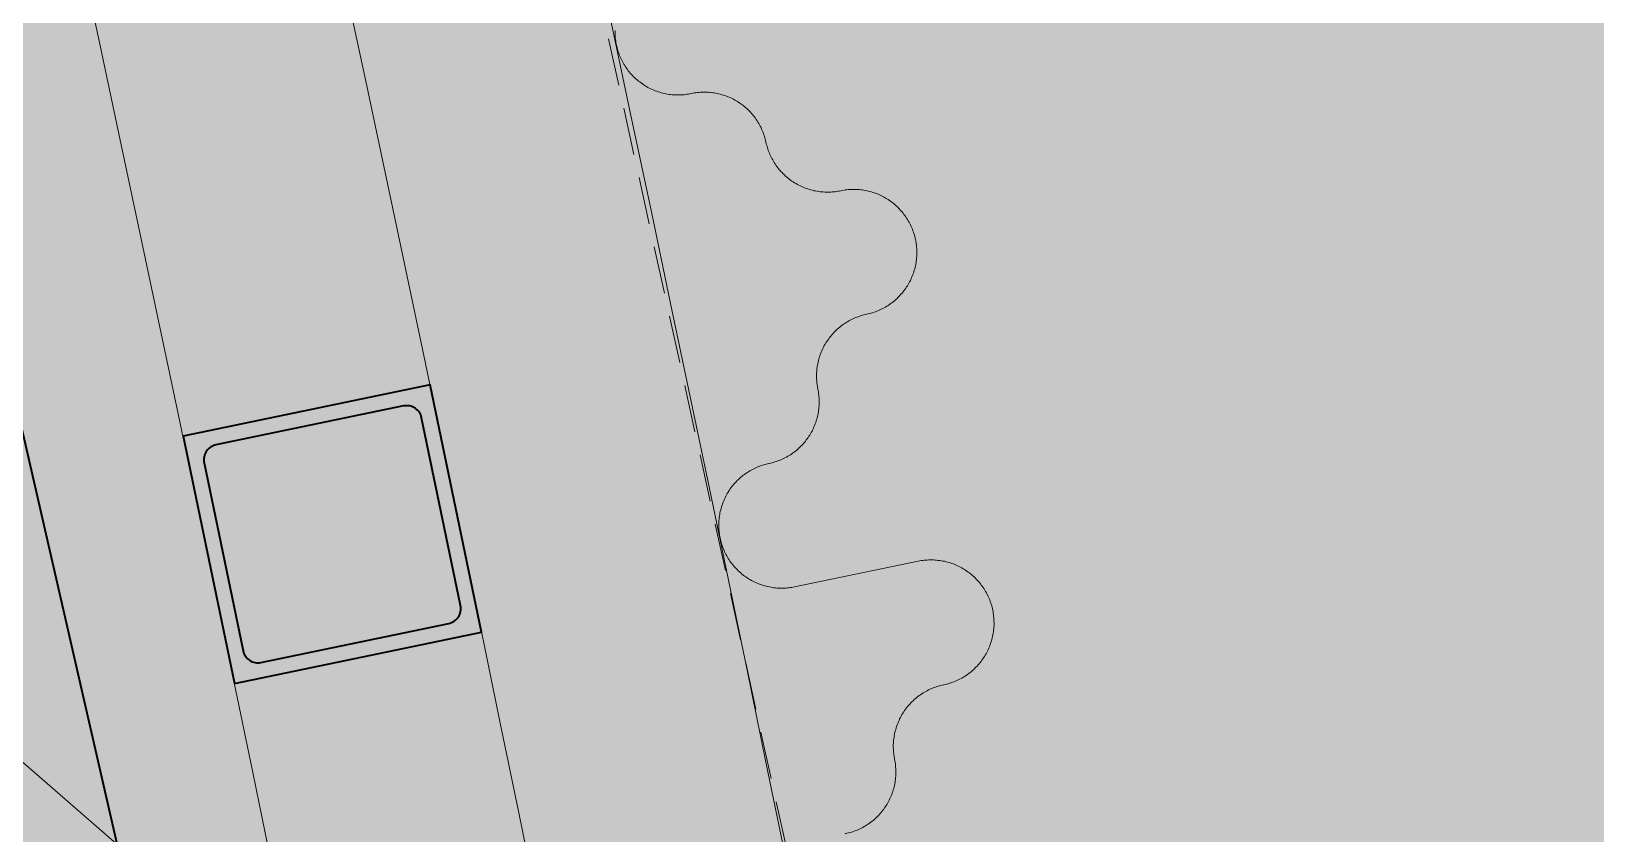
# Model space of a CAD drawing. Header units: millimetres. Extents: x 833941507 to 1669051331, y 817666127 to 1636299673.
# Drawn here: x 834548549.7 to 834548859.6, y 817987069.6 to 817987228.5 of the extents above; entities that cross this region are included whole.
import ezdxf

# ---------------------------------------------------------------- set-up
doc = ezdxf.new("R2010")
doc.units = ezdxf.units.MM
doc.header["$LTSCALE"] = 3
doc.linetypes.add('B0703', pattern=[4.6875, 3.125, -1.5625])
for name, color, linetype, lineweight in [('Hatch (LTC&CB)', 252, 'Continuous', 35), ('UAJ-22INWA', 6, 'Continuous', 35), ('UAJ-22INWA-a', 1, 'Continuous', 13), ('UAJ-22INWA-h', 251, 'Continuous', 9), ('UAJ-23FLOR-h', 251, 'Continuous', 9), ('UAJ-25CEIL-z', 8, 'B0703', 9), ('UAJ-42INFI', 1, 'Continuous', 18), ('UAJ-42INFI-h', 251, 'Continuous', 9)]:
    doc.layers.add(name, color=color, linetype=linetype, lineweight=lineweight)
doc.layers.add('UAJ-00XREF', color=7, linetype='Continuous')

# ---------------------------------------------------------------- blocks, each defined once
blk = doc.blocks.new('GBP-LTC-LB01')
at = {"layer": 'UAJ-23FLOR-h'}
h = blk.add_hatch(dxfattribs=at)
h.set_pattern_fill('EARTH,_O', color=256, scale=180, angle=45)
h.set_pattern_definition([(48.9989, (834576001.8, 818046085.3), (-112.727, 1612.5107), [1143, -1143]), (48.9989, (834575678.3, 818046366.6), (-112.727, 1612.5107), [1143, -1143]), (48.9989, (834575354.8, 818046647.8), (-112.727, 1612.5107), [1143, -1143]), (138.9989, (834575340.7, 818046849.3), (-1612.5107, -112.727), [1143, -1143]), (138.9989, (834575621.9, 818047172.8), (-1612.5107, -112.727), [1143, -1143]), (138.9989, (834575903.1, 818047496.3), (-1612.5107, -112.727), [1143, -1143])])
h.paths.add_polyline_path([(834572173.05, 818200349.17), (834310583.74, 818182062.08), (834331502.24, 817882831.69), (834364939.69, 817885169.23), (834473095.7, 818011283.6), (834480533.7, 818020120.4), (834485095.05, 818025709.55), (834491375.7, 818033619), (834497063.4, 818041013), (834493145.8, 818043678.7), (834512788.5, 818074029.25), (834518712.45, 818083675.25), (834526231.3, 818096325.1), (834534646.05, 818111073.05), (834545956, 818131981.3), (834557204.6, 818154198.8), (834564040, 818168496.8), (834570941.16, 818183576.43), (834578367.8, 818200696.3)])
h.paths.add_polyline_path([(834382131.31, 817956469.98), (834418268.73, 817958996.07), (834422062.41, 817963855.9), (834428403.04, 817964299.38), (834467239.2, 818010695.58), (834466445.21, 818021738.79), (834476097.72, 818035709.03), (834485267.1, 818048983.2), (834487014.89, 818051460.43), (834497268.33, 818067303.42), (834492893.38, 818129890.09), (834448056.59, 818126755.66), (834416896.58, 818105052.11), (834382061.37, 818080788.99), (834386167.45, 818022059.16), (834377588.38, 818021459.47)], flags=16)
edge = h.paths.add_edge_path(flags=16)
edge.add_line((834540292.29, 818142076.07), (834533466.32, 818141614.13))
edge.add_line((834533466.32, 818141614.13), (834523258.01, 818143862.71))
edge.add_line((834523258.01, 818143862.71), (834525896.87, 818155838.93))
edge.add_arc((834558382.43, 818267025.45), 115835.02, 237.2183981, 253.7131266, ccw=False)
edge.add_line((834495664.92, 818169638.25), (834498267.59, 818132356.98))
edge.add_line((834498267.59, 818132356.98), (834496346.42, 818130135.01))
edge.add_line((834496346.42, 818130135.01), (834492879.88, 818129892.67))
edge.add_line((834492879.88, 818129892.67), (834494229.58, 818110587.62))
edge.add_line((834494229.58, 818110587.62), (834496326.13, 818110708.38))
edge.add_line((834496326.13, 818110708.38), (834498420.21, 818080753.55))
edge.add_line((834498420.21, 818080753.55), (834498046.12, 818080727.4))
edge.add_line((834498046.12, 818080727.4), (834498254.52, 818077746.38))
edge.add_line((834498254.52, 818077746.38), (834503061.09, 818078082.4))
edge.add_line((834503061.09, 818078082.4), (834504979.52, 818081212.1))
edge.add_line((834504979.52, 818081212.1), (834509429.02, 818088470.93))
edge.add_line((834509429.02, 818088470.93), (834515217.16, 818097913.59))
edge.add_line((834515217.16, 818097913.59), (834526067.43, 818116415.54))
edge.add_line((834526067.43, 818116415.54), (834532489.2, 818127888.68))
edge.add_line((834532489.2, 818127888.68), (834534830.9, 818132146.3))
edge.add_line((834534830.9, 818132146.3), (834540292.29, 818142076.07))
h = blk.add_hatch(dxfattribs=at)
h.set_pattern_fill('EARTH,_O', color=256, scale=180, angle=45)
h.set_pattern_definition([(45.0000001, (-1082349.7, 54794.9), (-3e-06, 1616.4461018), [1143, -1143]), (45.0000001, (-1082652.8, 55098), (-3e-06, 1616.4461018), [1143, -1143]), (45.0000001, (-1082955.9, 55401.1), (-3e-06, 1616.4461018), [1143, -1143]), (135.0000001, (-1082955.9, 55603.1), (-1616.4461018, -3e-06), [1143, -1143]), (135.0000001, (-1082652.8, 55906.2), (-1616.4461018, -3e-06), [1143, -1143]), (135.0000001, (-1082349.7, 56209.3), (-1616.4461018, -3e-06), [1143, -1143])])
h.paths.add_polyline_path([(834669469.25, 818015499.17), (834651080.82, 818014213.79), (834651091.33, 818014066.03), (834669479.76, 818015351.52)], flags=16)
edge = h.paths.add_edge_path()
edge.add_arc((834611763.61, 818123015.07), 22001.28, 94.000719, 118.688683)
edge.add_line((834601201.89, 818142315.5), (834593918.34, 818141228.38))
edge.add_arc((834611768.4, 818123014.03), 25502.69, 93.997159, 134.421275, ccw=False)
edge.add_line((834609990.68, 818148454.69), (834618164.36, 818149025.84))
edge.add_line((834618164.36, 818149025.84), (834618408.29, 818145534.91))
edge.add_line((834618408.29, 818145534.91), (834616365.41, 818145392.16))
edge.add_line((834616365.41, 818145392.16), (834616609.39, 818141900.69))
edge.add_line((834616609.39, 818141900.69), (834611621.55, 818141552.15))
edge.add_line((834611621.55, 818141552.15), (834611377.61, 818145043.07))
edge.add_line((834611377.61, 818145043.07), (834610228.61, 818144962.74))
h.paths.add_polyline_path([(834673232.94, 818197365.88), (834607546.49, 818192773.89), (834599172.5, 818174435.3), (834588349.1, 818152374.5), (834578621.55, 818133890.65), (834568418.3, 818115665.3), (834556456.7, 818095618.3), (834546606.4, 818080041.6), (834532219.3, 818058623.75), (834523692.15, 818046595.75), (834515683.5, 818035708.5), (834508244.2, 818025929.9), (834500656.3, 818016266.1), (834489786.8, 818002934.1), (834483448.3, 817995421.3), (834478637.6, 817989841.7), (834458453.75, 817967379.3), (834441506.5, 817949096.36), (834383075.75, 817886437.08), (834482026.69, 817893354.51), (834551919.04, 817920008.6), (834634905.13, 817930637.13), (834634023, 817939309.35), (834633770.07, 817941795.89), (834633577.69, 817943687.02), (834508697.04, 817930983.61), (834507053.46, 817930191.44), (834506409.46, 817939426.96), (834507656.94, 817945566.73), (834503417.08, 818006767.03), (834503064.37, 818011762.67), (834514052.91, 818025791.94), (834520784.65, 818034889.35), (834526318.86, 818042436.94), (834532381.69, 818050705.63), (834536345.72, 818056472.68), (834542258.41, 818065225.62), (834550405.86, 818077286.91), (834561579, 818095001.96), (834574522.66, 818117080.03), (834587768.88, 818140310.21), (834609774.13, 818143594.98), (834610001.97, 818140335.89), (834634252.54, 818142031.47), (834636806.9, 818105492.47), (834642791.48, 818105913.75), (834646278.56, 818056032.58), (834640293.17, 818055614.16), (834643382.34, 818011424.91), (834641138.41, 818011267.96), (834645775.78, 817944927.87), (834639048.36, 817944243.52), (834640362.12, 817931328.11), (834651070.39, 817932706.91), (834650587.67, 817936476.13), (834685105.74, 817940896.86), (834685588.46, 817937127.64), (834691373.79, 817937868.57)])
blk = doc.blocks.new('*U1272')
at = {"layer": 'UAJ-22INWA-h'}
h = blk.add_hatch(color=256, dxfattribs=at)
h.dxf.hatch_style = 1
h.paths.add_polyline_path([(0, -10), (50, -10), (50, 40), (0, 40)])
edge = h.paths.add_edge_path(flags=16)
edge.add_line((6, -7), (44, -7))
edge.add_arc((44, -4), 3, 270, 360)
edge.add_line((47, -4), (47, 34))
edge.add_arc((44, 34), 3, 360, 450)
edge.add_line((44, 37), (6, 37))
edge.add_arc((6, 34), 3, 90, 180)
edge.add_line((3, 34), (3, -4))
edge.add_arc((6, -4), 3, 180, 270)
at = {"layer": 'UAJ-22INWA'}
blk.add_lwpolyline([(0, -10), (50, -10), (50, 40), (0, 40)], close=True, dxfattribs=at)
blk.add_lwpolyline([(6, -7), (44, -7, 0.414214), (47, -4), (47, 34, 0.414214), (44, 37), (6, 37, 0.414214), (3, 34), (3, -4, 0.414214)], format="xyb", close=True, dxfattribs=at)
blk = doc.blocks.new('*U1209')
at = {"layer": 'UAJ-22INWA-a', "rotation": 179.9999999964139}
blk.add_blockref('*U1272', (50, -10), dxfattribs=at)
blk = doc.blocks.new('*U1210')
at = {"color": 0, "linetype": 'ByBlock', "lineweight": -2, "transparency": 16777216, "rotation": 101.7184678626368}
blk.add_blockref('*U1209', (834548589.87, 817987099.28), dxfattribs=at)
blk = doc.blocks.new('inf_010')
at = {"layer": 'UAJ-42INFI'}
for points in [[(889561215.59, 757796426.86), (889561215.56, 757796426.56), (889561215.55, 757796426.27), (889561215.54, 757796425.97), (889561215.54, 757796425.68), (889561215.54, 757796425.39), (889561215.55, 757796425.11), (889561215.57, 757796424.82), (889561215.59, 757796424.54), (889561215.62, 757796424.26), (889561215.66, 757796423.99), (889561215.7, 757796423.72), (889561215.75, 757796423.44), (889561215.8, 757796423.16), (889561215.87, 757796422.89), (889561215.93, 757796422.61), (889561216.01, 757796422.33), (889561216.09, 757796422.05), (889561216.18, 757796421.77), (889561216.28, 757796421.49), (889561216.38, 757796421.21), (889561216.49, 757796420.94), (889561216.61, 757796420.66), (889561216.74, 757796420.38), (889561216.88, 757796420.11), (889561217.02, 757796419.84), (889561217.17, 757796419.57), (889561217.32, 757796419.3), (889561217.49, 757796419.03), (889561217.66, 757796418.77), (889561217.84, 757796418.51), (889561218.02, 757796418.26), (889561218.22, 757796418), (889561218.42, 757796417.76), (889561218.62, 757796417.51), (889561218.84, 757796417.28), (889561219.06, 757796417.04), (889561219.28, 757796416.82), (889561219.52, 757796416.59), (889561219.76, 757796416.38), (889561220, 757796416.17), (889561220.25, 757796415.96), (889561220.51, 757796415.77), (889561220.77, 757796415.57), (889561221.03, 757796415.39), (889561221.3, 757796415.21), (889561221.57, 757796415.04), (889561221.85, 757796414.88), (889561222.13, 757796414.73), (889561222.42, 757796414.58), (889561222.71, 757796414.44), (889561223, 757796414.31), (889561223.29, 757796414.18), (889561223.58, 757796414.07), (889561223.88, 757796413.96), (889561224.18, 757796413.86), (889561224.48, 757796413.77), (889561224.78, 757796413.68), (889561225.08, 757796413.6), (889561225.38, 757796413.53), (889561225.68, 757796413.47), (889561225.98, 757796413.42), (889561226.28, 757796413.37), (889561226.58, 757796413.34), (889561226.88, 757796413.31), (889561227.18, 757796413.28), (889561227.47, 757796413.27), (889561227.76, 757796413.26), (889561228.06, 757796413.25), (889561228.34, 757796413.26), (889561228.63, 757796413.27), (889561228.91, 757796413.29), (889561229.2, 757796413.31), (889561229.47, 757796413.34), (889561229.75, 757796413.37)], [(889561229.75, 757796413.37), (889561229.79, 757796413.38)], [(889561229.79, 757796413.38), (889561230.09, 757796413.42), (889561230.39, 757796413.45), (889561230.69, 757796413.47), (889561230.99, 757796413.49), (889561231.3, 757796413.5), (889561231.6, 757796413.5), (889561231.91, 757796413.5), (889561232.21, 757796413.48), (889561232.52, 757796413.46), (889561232.83, 757796413.43), (889561233.13, 757796413.4), (889561233.44, 757796413.35), (889561233.75, 757796413.3), (889561234.05, 757796413.24), (889561234.35, 757796413.18), (889561234.66, 757796413.1), (889561234.95, 757796413.02), (889561235.25, 757796412.93), (889561235.55, 757796412.84), (889561235.84, 757796412.73), (889561236.13, 757796412.62), (889561236.41, 757796412.51), (889561236.7, 757796412.38), (889561236.97, 757796412.25), (889561237.25, 757796412.11), (889561237.52, 757796411.97), (889561237.78, 757796411.82), (889561238.05, 757796411.66), (889561238.3, 757796411.5), (889561238.55, 757796411.34), (889561238.8, 757796411.16), (889561239.04, 757796410.99), (889561239.28, 757796410.8), (889561239.51, 757796410.61), (889561239.74, 757796410.42), (889561239.97, 757796410.22), (889561240.19, 757796410.01), (889561240.4, 757796409.79), (889561240.62, 757796409.57), (889561240.82, 757796409.35), (889561241.03, 757796409.11), (889561241.22, 757796408.88), (889561241.42, 757796408.63), (889561241.6, 757796408.39), (889561241.78, 757796408.13), (889561241.95, 757796407.88), (889561242.12, 757796407.62), (889561242.28, 757796407.35), (889561242.44, 757796407.08), (889561242.58, 757796406.81), (889561242.72, 757796406.53), (889561242.86, 757796406.25), (889561242.98, 757796405.97), (889561243.1, 757796405.68), (889561243.21, 757796405.4), (889561243.32, 757796405.11), (889561243.41, 757796404.82), (889561243.5, 757796404.52), (889561243.59, 757796404.23), (889561243.66, 757796403.93), (889561243.73, 757796403.64), (889561243.79, 757796403.34), (889561243.84, 757796403.05), (889561243.88, 757796402.75)], [(889561243.88, 757796402.75), (889561243.93, 757796402.48), (889561243.97, 757796402.2), (889561244.03, 757796401.93), (889561244.09, 757796401.65), (889561244.16, 757796401.37), (889561244.23, 757796401.09), (889561244.32, 757796400.81), (889561244.4, 757796400.53), (889561244.5, 757796400.25), (889561244.61, 757796399.97), (889561244.72, 757796399.69), (889561244.84, 757796399.42), (889561244.96, 757796399.14), (889561245.1, 757796398.86), (889561245.24, 757796398.59), (889561245.39, 757796398.32), (889561245.54, 757796398.05), (889561245.71, 757796397.79), (889561245.88, 757796397.52), (889561246.06, 757796397.26), (889561246.24, 757796397.01), (889561246.44, 757796396.76), (889561246.64, 757796396.51), (889561246.84, 757796396.27), (889561247.06, 757796396.03), (889561247.28, 757796395.79), (889561247.51, 757796395.56), (889561247.74, 757796395.34), (889561247.98, 757796395.13), (889561248.22, 757796394.91), (889561248.47, 757796394.71), (889561248.73, 757796394.51), (889561248.99, 757796394.32), (889561249.25, 757796394.14), (889561249.52, 757796393.96), (889561249.8, 757796393.79), (889561250.07, 757796393.62), (889561250.36, 757796393.47), (889561250.64, 757796393.32), (889561250.93, 757796393.18), (889561251.22, 757796393.05), (889561251.51, 757796392.92), (889561251.81, 757796392.81), (889561252.1, 757796392.7), (889561252.4, 757796392.6), (889561252.7, 757796392.5), (889561253, 757796392.42), (889561253.3, 757796392.34), (889561253.6, 757796392.27), (889561253.91, 757796392.21), (889561254.21, 757796392.16), (889561254.51, 757796392.11), (889561254.81, 757796392.07), (889561255.11, 757796392.04), (889561255.4, 757796392.02), (889561255.7, 757796392), (889561255.99, 757796391.99), (889561256.28, 757796391.99), (889561256.57, 757796391.99), (889561256.86, 757796392), (889561257.14, 757796392.02), (889561257.42, 757796392.04), (889561257.7, 757796392.07), (889561257.98, 757796392.11)], [(889561257.98, 757796392.11), (889561257.99, 757796392.11)], [(889561257.99, 757796392.11), (889561258.29, 757796392.15), (889561258.59, 757796392.18), (889561258.89, 757796392.2), (889561259.19, 757796392.22), (889561259.5, 757796392.23), (889561259.8, 757796392.23), (889561260.11, 757796392.22), (889561260.42, 757796392.21), (889561260.72, 757796392.19), (889561261.03, 757796392.16), (889561261.34, 757796392.12), (889561261.64, 757796392.08), (889561261.95, 757796392.03), (889561262.26, 757796391.97), (889561262.56, 757796391.9), (889561262.86, 757796391.83), (889561263.16, 757796391.74), (889561263.46, 757796391.65), (889561263.75, 757796391.56), (889561264.04, 757796391.45), (889561264.33, 757796391.34), (889561264.62, 757796391.22), (889561264.9, 757796391.1), (889561265.18, 757796390.97), (889561265.46, 757796390.83), (889561265.73, 757796390.69), (889561265.99, 757796390.54), (889561266.25, 757796390.38), (889561266.51, 757796390.22), (889561266.76, 757796390.05), (889561267.01, 757796389.88), (889561267.25, 757796389.7), (889561267.49, 757796389.52), (889561267.72, 757796389.33), (889561267.95, 757796389.13), (889561268.17, 757796388.93), (889561268.4, 757796388.72), (889561268.61, 757796388.5), (889561268.82, 757796388.28), (889561269.03, 757796388.06), (889561269.23, 757796387.82), (889561269.43, 757796387.59), (889561269.62, 757796387.34), (889561269.81, 757796387.09), (889561269.99, 757796386.84), (889561270.16, 757796386.58), (889561270.33, 757796386.32), (889561270.49, 757796386.06), (889561270.64, 757796385.79), (889561270.79, 757796385.51), (889561270.93, 757796385.24), (889561271.06, 757796384.96), (889561271.19, 757796384.67), (889561271.31, 757796384.39), (889561271.42, 757796384.1), (889561271.52, 757796383.81), (889561271.62, 757796383.52), (889561271.71, 757796383.22), (889561271.79, 757796382.93), (889561271.86, 757796382.63), (889561271.93, 757796382.34), (889561271.99, 757796382.04), (889561272.04, 757796381.75), (889561272.09, 757796381.45), (889561272.13, 757796381.15), (889561272.16, 757796380.85), (889561272.18, 757796380.55), (889561272.2, 757796380.25), (889561272.2, 757796379.94), (889561272.21, 757796379.64), (889561272.2, 757796379.33), (889561272.19, 757796379.03), (889561272.16, 757796378.72), (889561272.14, 757796378.41), (889561272.1, 757796378.1), (889561272.05, 757796377.8), (889561272, 757796377.49), (889561271.94, 757796377.19), (889561271.88, 757796376.88), (889561271.8, 757796376.58), (889561271.72, 757796376.28), (889561271.63, 757796375.98), (889561271.53, 757796375.69), (889561271.43, 757796375.4), (889561271.32, 757796375.11), (889561271.2, 757796374.82), (889561271.07, 757796374.54), (889561270.94, 757796374.26), (889561270.8, 757796373.99), (889561270.66, 757796373.72), (889561270.51, 757796373.45), (889561270.35, 757796373.19), (889561270.19, 757796372.93), (889561270.02, 757796372.68), (889561269.85, 757796372.44), (889561269.67, 757796372.19), (889561269.49, 757796371.96), (889561269.3, 757796371.72), (889561269.1, 757796371.49), (889561268.9, 757796371.27), (889561268.69, 757796371.05), (889561268.47, 757796370.83), (889561268.25, 757796370.62), (889561268.03, 757796370.41), (889561267.79, 757796370.21), (889561267.56, 757796370.01), (889561267.31, 757796369.82), (889561267.07, 757796369.64), (889561266.81, 757796369.46), (889561266.55, 757796369.28), (889561266.29, 757796369.12), (889561266.03, 757796368.96), (889561265.76, 757796368.8), (889561265.48, 757796368.66), (889561265.21, 757796368.52), (889561264.93, 757796368.38), (889561264.64, 757796368.26), (889561264.36, 757796368.14), (889561264.07, 757796368.03), (889561263.78, 757796367.92), (889561263.49, 757796367.83), (889561263.19, 757796367.74), (889561262.9, 757796367.66), (889561262.6, 757796367.58), (889561262.31, 757796367.52), (889561262.01, 757796367.46), (889561261.72, 757796367.4), (889561261.42, 757796367.36)], [(889561261.4, 757796367.36), (889561261.13, 757796367.32), (889561260.85, 757796367.27), (889561260.58, 757796367.22), (889561260.3, 757796367.16), (889561260.02, 757796367.09), (889561259.74, 757796367.01), (889561259.46, 757796366.93), (889561259.18, 757796366.84), (889561258.9, 757796366.75), (889561258.62, 757796366.64), (889561258.34, 757796366.53), (889561258.07, 757796366.41), (889561257.79, 757796366.29), (889561257.51, 757796366.15), (889561257.24, 757796366.01), (889561256.97, 757796365.86), (889561256.7, 757796365.71), (889561256.44, 757796365.54), (889561256.17, 757796365.37), (889561255.91, 757796365.19), (889561255.66, 757796365.01), (889561255.4, 757796364.82), (889561255.16, 757796364.62), (889561254.91, 757796364.41), (889561254.67, 757796364.2), (889561254.44, 757796363.98), (889561254.21, 757796363.75), (889561253.99, 757796363.52), (889561253.77, 757796363.28), (889561253.56, 757796363.04), (889561253.35, 757796362.79), (889561253.16, 757796362.53), (889561252.96, 757796362.27), (889561252.78, 757796362.01), (889561252.6, 757796361.74), (889561252.43, 757796361.46), (889561252.27, 757796361.18), (889561252.11, 757796360.9), (889561251.96, 757796360.62), (889561251.82, 757796360.33), (889561251.69, 757796360.04), (889561251.56, 757796359.75), (889561251.44, 757796359.45), (889561251.34, 757796359.16), (889561251.23, 757796358.86), (889561251.14, 757796358.56), (889561251.05, 757796358.26), (889561250.98, 757796357.96), (889561250.91, 757796357.66), (889561250.84, 757796357.36), (889561250.79, 757796357.05), (889561250.74, 757796356.75), (889561250.7, 757796356.45), (889561250.67, 757796356.16), (889561250.65, 757796355.86), (889561250.63, 757796355.56), (889561250.62, 757796355.27), (889561250.62, 757796354.98), (889561250.62, 757796354.69), (889561250.63, 757796354.4), (889561250.65, 757796354.12), (889561250.67, 757796353.84), (889561250.7, 757796353.56), (889561250.73, 757796353.28)], [(889561261.42, 757796367.36), (889561261.4, 757796367.36)], [(889561250.73, 757796353.28), (889561250.77, 757796352.99), (889561250.8, 757796352.69), (889561250.82, 757796352.39), (889561250.84, 757796352.09), (889561250.85, 757796351.78), (889561250.85, 757796351.48), (889561250.84, 757796351.17), (889561250.83, 757796350.86), (889561250.81, 757796350.56), (889561250.78, 757796350.25), (889561250.74, 757796349.94), (889561250.7, 757796349.64), (889561250.64, 757796349.33), (889561250.58, 757796349.03), (889561250.52, 757796348.72), (889561250.44, 757796348.42), (889561250.36, 757796348.12), (889561250.27, 757796347.83), (889561250.17, 757796347.53), (889561250.07, 757796347.24), (889561249.96, 757796346.95), (889561249.84, 757796346.67), (889561249.71, 757796346.39), (889561249.58, 757796346.11), (889561249.44, 757796345.83), (889561249.3, 757796345.56), (889561249.15, 757796345.3), (889561248.99, 757796345.04), (889561248.83, 757796344.78), (889561248.66, 757796344.53), (889561248.49, 757796344.28), (889561248.31, 757796344.04), (889561248.13, 757796343.81), (889561247.94, 757796343.58), (889561247.74, 757796343.35), (889561247.54, 757796343.12), (889561247.33, 757796342.9), (889561247.11, 757796342.68), (889561246.89, 757796342.47), (889561246.66, 757796342.27), (889561246.43, 757796342.06), (889561246.19, 757796341.87), (889561245.95, 757796341.68), (889561245.7, 757796341.49), (889561245.45, 757796341.31), (889561245.19, 757796341.14), (889561244.93, 757796340.97), (889561244.67, 757796340.81), (889561244.4, 757796340.66), (889561244.12, 757796340.51), (889561243.84, 757796340.38), (889561243.56, 757796340.24), (889561243.28, 757796340.12), (889561243, 757796340), (889561242.71, 757796339.89), (889561242.42, 757796339.79), (889561242.13, 757796339.69), (889561241.83, 757796339.6), (889561241.54, 757796339.52), (889561241.24, 757796339.45), (889561240.95, 757796339.38), (889561240.65, 757796339.32), (889561240.36, 757796339.27), (889561240.06, 757796339.23)], [(889561240.02, 757796339.22), (889561239.74, 757796339.18), (889561239.47, 757796339.13), (889561239.19, 757796339.08), (889561238.91, 757796339.02), (889561238.63, 757796338.95), (889561238.35, 757796338.88), (889561238.07, 757796338.79), (889561237.8, 757796338.71), (889561237.52, 757796338.61), (889561237.24, 757796338.51), (889561236.96, 757796338.4), (889561236.68, 757796338.28), (889561236.4, 757796338.15), (889561236.13, 757796338.02), (889561235.86, 757796337.88), (889561235.59, 757796337.73), (889561235.32, 757796337.58), (889561235.05, 757796337.41), (889561234.79, 757796337.24), (889561234.53, 757796337.06), (889561234.27, 757796336.88), (889561234.02, 757796336.69), (889561233.77, 757796336.49), (889561233.53, 757796336.28), (889561233.29, 757796336.07), (889561233.06, 757796335.85), (889561232.83, 757796335.62), (889561232.6, 757796335.39), (889561232.39, 757796335.16), (889561232.18, 757796334.91), (889561231.97, 757796334.66), (889561231.77, 757796334.41), (889561231.58, 757796334.15), (889561231.39, 757796333.88), (889561231.22, 757796333.62), (889561231.04, 757796333.34), (889561230.88, 757796333.06), (889561230.72, 757796332.78), (889561230.58, 757796332.5), (889561230.44, 757796332.21), (889561230.3, 757796331.92), (889561230.18, 757796331.63), (889561230.06, 757796331.34), (889561229.95, 757796331.04), (889561229.85, 757796330.74), (889561229.75, 757796330.44), (889561229.67, 757796330.14), (889561229.59, 757796329.84), (889561229.52, 757796329.54), (889561229.46, 757796329.24), (889561229.4, 757796328.94), (889561229.36, 757796328.64), (889561229.32, 757796328.34), (889561229.28, 757796328.04), (889561229.26, 757796327.75), (889561229.24, 757796327.45), (889561229.23, 757796327.16), (889561229.23, 757796326.87), (889561229.23, 757796326.58), (889561229.24, 757796326.29), (889561229.26, 757796326.01), (889561229.28, 757796325.73), (889561229.31, 757796325.45), (889561229.34, 757796325.18), (889561229.38, 757796324.9), (889561229.43, 757796324.63), (889561229.48, 757796324.35), (889561229.54, 757796324.07), (889561229.61, 757796323.79), (889561229.68, 757796323.51), (889561229.76, 757796323.24), (889561229.85, 757796322.96), (889561229.95, 757796322.68), (889561230.05, 757796322.4), (889561230.16, 757796322.12), (889561230.28, 757796321.84), (889561230.41, 757796321.56), (889561230.54, 757796321.29), (889561230.68, 757796321.02), (889561230.83, 757796320.74), (889561230.98, 757796320.48), (889561231.15, 757796320.21), (889561231.32, 757796319.95), (889561231.49, 757796319.69), (889561231.68, 757796319.43), (889561231.87, 757796319.18), (889561232.07, 757796318.93), (889561232.27, 757796318.69), (889561232.49, 757796318.45), (889561232.71, 757796318.21), (889561232.93, 757796317.99), (889561233.16, 757796317.76), (889561233.4, 757796317.54), (889561233.64, 757796317.33), (889561233.89, 757796317.13), (889561234.15, 757796316.93), (889561234.41, 757796316.74), (889561234.67, 757796316.55), (889561234.94, 757796316.37), (889561235.21, 757796316.2), (889561235.49, 757796316.04), (889561235.77, 757796315.88), (889561236.05, 757796315.73), (889561236.34, 757796315.59), (889561236.63, 757796315.46), (889561236.92, 757796315.33), (889561237.22, 757796315.21), (889561237.51, 757796315.1), (889561237.81, 757796315), (889561238.11, 757796314.91), (889561238.41, 757796314.82), (889561238.71, 757796314.74), (889561239.01, 757796314.67), (889561239.31, 757796314.61), (889561239.61, 757796314.56), (889561239.91, 757796314.51), (889561240.21, 757796314.47), (889561240.51, 757796314.44), (889561240.81, 757796314.41), (889561241.1, 757796314.39), (889561241.39, 757796314.38), (889561241.69, 757796314.38), (889561241.97, 757796314.38), (889561242.26, 757796314.39), (889561242.54, 757796314.41), (889561242.83, 757796314.43), (889561243.1, 757796314.46), (889561243.38, 757796314.49)], [(889561240.06, 757796339.23), (889561240.02, 757796339.22)], [(889561243.38, 757796314.49), (889561268.18, 757796317.85)], [(889561268.18, 757796317.85), (889561268.48, 757796317.89), (889561268.78, 757796317.92), (889561269.08, 757796317.94), (889561269.38, 757796317.95), (889561269.69, 757796317.96), (889561269.99, 757796317.96), (889561270.3, 757796317.96), (889561270.61, 757796317.94), (889561270.91, 757796317.92), (889561271.22, 757796317.89), (889561271.53, 757796317.85), (889561271.83, 757796317.81), (889561272.14, 757796317.75), (889561272.44, 757796317.69), (889561272.75, 757796317.62), (889561273.05, 757796317.55), (889561273.35, 757796317.47), (889561273.65, 757796317.38), (889561273.94, 757796317.28), (889561274.23, 757796317.17), (889561274.52, 757796317.06), (889561274.81, 757796316.94), (889561275.09, 757796316.82), (889561275.37, 757796316.68), (889561275.64, 757796316.54), (889561275.91, 757796316.4), (889561276.18, 757796316.25), (889561276.44, 757796316.09), (889561276.69, 757796315.93), (889561276.94, 757796315.76), (889561277.19, 757796315.59), (889561277.43, 757796315.41), (889561277.67, 757796315.22), (889561277.9, 757796315.03), (889561278.13, 757796314.83), (889561278.35, 757796314.63), (889561278.57, 757796314.42), (889561278.79, 757796314.21), (889561279, 757796313.98), (889561279.21, 757796313.76), (889561279.41, 757796313.52), (889561279.61, 757796313.29), (889561279.8, 757796313.04), (889561279.98, 757796312.79), (889561280.16, 757796312.54), (889561280.33, 757796312.28), (889561280.5, 757796312.02), (889561280.66, 757796311.75), (889561280.81, 757796311.48), (889561280.96, 757796311.21), (889561281.1, 757796310.93), (889561281.23, 757796310.65), (889561281.35, 757796310.37), (889561281.47, 757796310.08), (889561281.58, 757796309.79), (889561281.68, 757796309.5), (889561281.78, 757796309.21), (889561281.87, 757796308.92), (889561281.95, 757796308.62), (889561282.02, 757796308.33), (889561282.09, 757796308.03), (889561282.14, 757796307.73), (889561282.2, 757796307.44), (889561282.24, 757796307.14), (889561282.28, 757796306.84), (889561282.3, 757796306.54), (889561282.33, 757796306.24), (889561282.34, 757796305.94), (889561282.35, 757796305.63), (889561282.35, 757796305.33), (889561282.34, 757796305.02), (889561282.33, 757796304.71), (889561282.31, 757796304.41), (889561282.28, 757796304.1), (889561282.24, 757796303.79), (889561282.19, 757796303.49), (889561282.14, 757796303.18), (889561282.08, 757796302.88), (889561282.01, 757796302.57), (889561281.93, 757796302.27), (889561281.85, 757796301.97), (889561281.76, 757796301.68), (889561281.66, 757796301.38), (889561281.56, 757796301.09), (889561281.44, 757796300.8), (889561281.33, 757796300.52), (889561281.2, 757796300.23), (889561281.07, 757796299.96), (889561280.93, 757796299.68), (889561280.78, 757796299.41), (889561280.63, 757796299.15), (889561280.47, 757796298.89), (889561280.31, 757796298.63), (889561280.14, 757796298.38), (889561279.97, 757796298.13), (889561279.79, 757796297.89), (889561279.61, 757796297.66), (889561279.41, 757796297.42), (889561279.22, 757796297.2), (889561279.01, 757796296.97), (889561278.8, 757796296.75), (889561278.59, 757796296.53), (889561278.37, 757796296.32), (889561278.14, 757796296.12), (889561277.9, 757796295.92), (889561277.67, 757796295.72), (889561277.42, 757796295.53), (889561277.17, 757796295.34), (889561276.92, 757796295.17), (889561276.66, 757796294.99), (889561276.4, 757796294.83), (889561276.13, 757796294.67), (889561275.86, 757796294.52), (889561275.59, 757796294.37), (889561275.31, 757796294.23), (889561275.03, 757796294.1), (889561274.75, 757796293.97), (889561274.46, 757796293.86), (889561274.17, 757796293.75), (889561273.88, 757796293.64), (889561273.59, 757796293.55), (889561273.3, 757796293.46), (889561273, 757796293.38), (889561272.7, 757796293.31), (889561272.41, 757796293.24), (889561272.11, 757796293.18), (889561271.82, 757796293.13), (889561271.52, 757796293.09)], [(889561271.5, 757796293.09), (889561271.23, 757796293.05), (889561270.95, 757796293), (889561270.68, 757796292.95), (889561270.4, 757796292.89), (889561270.12, 757796292.82), (889561269.84, 757796292.75), (889561269.56, 757796292.67), (889561269.28, 757796292.58), (889561269, 757796292.48), (889561268.72, 757796292.38), (889561268.44, 757796292.27), (889561268.16, 757796292.15), (889561267.89, 757796292.03), (889561267.61, 757796291.9), (889561267.34, 757796291.76), (889561267.06, 757796291.61), (889561266.8, 757796291.45), (889561266.53, 757796291.29), (889561266.26, 757796291.12), (889561266, 757796290.94), (889561265.75, 757796290.76), (889561265.49, 757796290.57), (889561265.25, 757796290.37), (889561265, 757796290.16), (889561264.76, 757796289.95), (889561264.53, 757796289.73), (889561264.3, 757796289.51), (889561264.07, 757796289.27), (889561263.86, 757796289.04), (889561263.64, 757796288.79), (889561263.44, 757796288.54), (889561263.24, 757796288.29), (889561263.04, 757796288.03), (889561262.86, 757796287.77), (889561262.68, 757796287.5), (889561262.51, 757796287.22), (889561262.34, 757796286.95), (889561262.19, 757796286.67), (889561262.04, 757796286.38), (889561261.89, 757796286.1), (889561261.76, 757796285.81), (889561261.63, 757796285.51), (889561261.52, 757796285.22), (889561261.41, 757796284.92), (889561261.3, 757796284.63), (889561261.21, 757796284.33), (889561261.12, 757796284.03), (889561261.04, 757796283.73), (889561260.97, 757796283.42), (889561260.91, 757796283.12), (889561260.85, 757796282.82), (889561260.8, 757796282.52), (889561260.76, 757796282.22), (889561260.73, 757796281.93), (889561260.71, 757796281.63), (889561260.69, 757796281.33), (889561260.68, 757796281.04), (889561260.67, 757796280.75), (889561260.67, 757796280.46), (889561260.68, 757796280.17), (889561260.7, 757796279.89), (889561260.72, 757796279.61), (889561260.75, 757796279.33), (889561260.78, 757796279.05)], [(889561271.52, 757796293.09), (889561271.5, 757796293.09)], [(889561260.78, 757796279.05), (889561260.82, 757796278.76), (889561260.85, 757796278.46), (889561260.87, 757796278.16), (889561260.88, 757796277.85), (889561260.89, 757796277.55), (889561260.89, 757796277.24), (889561260.88, 757796276.94), (889561260.87, 757796276.63), (889561260.85, 757796276.32), (889561260.81, 757796276.02), (889561260.78, 757796275.71), (889561260.73, 757796275.41), (889561260.68, 757796275.1), (889561260.62, 757796274.8), (889561260.55, 757796274.49), (889561260.47, 757796274.19), (889561260.39, 757796273.89), (889561260.3, 757796273.6), (889561260.2, 757796273.3), (889561260.09, 757796273.01), (889561259.98, 757796272.72), (889561259.86, 757796272.44), (889561259.74, 757796272.16), (889561259.6, 757796271.88), (889561259.46, 757796271.61), (889561259.32, 757796271.34), (889561259.17, 757796271.07), (889561259.01, 757796270.81), (889561258.85, 757796270.56), (889561258.68, 757796270.31), (889561258.5, 757796270.06), (889561258.32, 757796269.82), (889561258.14, 757796269.59), (889561257.95, 757796269.35), (889561257.75, 757796269.13), (889561257.55, 757796268.9), (889561257.34, 757796268.68), (889561257.12, 757796268.47), (889561256.9, 757796268.25), (889561256.67, 757796268.05), (889561256.44, 757796267.85), (889561256.2, 757796267.65), (889561255.96, 757796267.46), (889561255.71, 757796267.28), (889561255.46, 757796267.1), (889561255.2, 757796266.93), (889561254.93, 757796266.76), (889561254.67, 757796266.6), (889561254.4, 757796266.45), (889561254.12, 757796266.31), (889561253.85, 757796266.17), (889561253.57, 757796266.04), (889561253.28, 757796265.91), (889561253, 757796265.8), (889561252.71, 757796265.69), (889561252.42, 757796265.58), (889561252.13, 757796265.49), (889561251.83, 757796265.4), (889561251.54, 757796265.32), (889561251.24, 757796265.25), (889561250.95, 757796265.18), (889561250.65, 757796265.13), (889561250.35, 757796265.08), (889561250.06, 757796265.03)], [(889561250.06, 757796265.03), (889561250.01, 757796265.03)]]:
    blk.add_lwpolyline(points, dxfattribs=at)
blk = doc.blocks.new('3A35X-MADL-P-LT-B01-0')
at = {"layer": 'UAJ-22INWA-h'}
h = blk.add_hatch(dxfattribs=at)
h.set_pattern_fill('ANSI31', color=256, scale=20, angle=90)
h.set_pattern_definition([(138.99891, (834576001.76, 818046085.34), (-41.66066, -47.923265), [])])
h.paths.add_polyline_path([(834548527.29, 817986612.29), (834548154.81, 817986617.54), (834548176.32, 817988142.94)], flags=16)
h.paths.add_polyline_path([(834548003.68, 817985829.59), (834548511.26, 817985822.43), (834548587.45, 817986349.88), (834548559.49, 817986471.82), (834548012.85, 817986479.53), (834548043.6, 817988660.43), (834548201.81, 817988658.19), (834548729.75, 817986355.71), (834548632.24, 817985680.71), (834548044.72, 817985689)])
at = {"layer": 'UAJ-22INWA'}
blk.add_lwpolyline([(834548003.68, 817985829.59), (834548511.26, 817985822.43), (834548587.45, 817986349.88), (834548559.49, 817986471.82), (834548012.85, 817986479.53), (834548043.6, 817988660.43), (834548201.81, 817988658.19), (834548729.75, 817986355.71), (834548632.24, 817985680.71), (834548044.72, 817985689)], close=True, dxfattribs=at)
at = {"layer": 'UAJ-25CEIL-z'}
blk.add_line((834549520.29, 817983330.89), (834548253.15, 817989096.34), dxfattribs=at)
at = {"layer": 'UAJ-42INFI'}
for points in [[(834548828.35, 817986372.38, 0.029016), (834548297.82, 817988686.16)], [(834548779.05, 817986364.05, 0.029016), (834548249.81, 817988672.18, 0.029016)]]:
    blk.add_lwpolyline(points, format="xyb", dxfattribs=at)
at = {"layer": 'UAJ-42INFI-h'}
blk.add_lwpolyline([(834548201.81, 817988658.19, 0.308281), (834548045.39, 817988787.11), (834548002.92, 817985775.51, 0.475055), (834548240.49, 817985576.25), (834548535.44, 817985632.7, 0.294947), (834548692.7, 817985782.33, 0.116476), (834548729.75, 817986355.72, 0.029016), (834548201.81, 817988658.19)], format="xyb", dxfattribs=at)
at = {"rotation": 3.998908525164564}
blk.add_blockref('inf_010', (-0.01, 0.01), dxfattribs=at)
blk.add_blockref('*U1210', (-0.01, 0.01))

msp = doc.modelspace()

# ---------------------------------------------------------------- hatches: boundary and pattern name
at = {"layer": 'Hatch (LTC&CB)'}
h = msp.add_hatch(dxfattribs=at)
h.set_pattern_fill('ANSI38', color=256, scale=100)
h.set_pattern_definition([(318.99984, (834479093.73, 818230174.15), (208.29942, 239.6197), []), (48.99984, (834479093.73, 818230174.15), (176.97914, 687.53882), [793.75, -476.25])])
edge = h.paths.add_edge_path()
edge.add_line((834601196.19, 818142314.52), (834603754.26, 818142696.37))
edge.add_line((834603754.26, 818142696.37), (834603901.9, 818141707.33))
edge.add_line((834603901.9, 818141707.33), (834603810.47, 818141693.69))
edge.add_arc((834611763.29, 818123016.36), 20300, 113.064358, 141.357581)
edge.add_line((834595907.81, 818135692.86), (834595395.45, 818135656.86))
edge.add_line((834595395.45, 818135656.86), (834583111.72, 818114341.03))
edge.add_line((834583111.72, 818114341.03), (834578121.58, 818106513.89))
edge.add_line((834578121.58, 818106513.89), (834575731.65, 818102809.5))
edge.add_line((834575731.65, 818102809.5), (834574387.45, 818100725.98))
edge.add_line((834574387.45, 818100725.98), (834573113.98, 818098752.1))
edge.add_line((834573113.98, 818098752.1), (834573145.25, 818098730.65))
edge.add_line((834573145.25, 818098730.65), (834569989.11, 818093770.2))
edge.add_line((834569989.11, 818093770.2), (834566535, 818088385.68))
edge.add_line((834566535, 818088385.68), (834566514.09, 818088398.3))
edge.add_line((834566514.09, 818088398.3), (834558743.61, 818076256.63))
edge.add_line((834558743.61, 818076256.63), (834557653.4, 818074495.71))
edge.add_line((834557653.4, 818074495.71), (834553498.92, 818068288.56))
edge.add_line((834553498.92, 818068288.56), (834548580.86, 818060932.13))
edge.add_line((834548580.86, 818060932.13), (834544328.26, 818054726.34))
edge.add_line((834544328.26, 818054726.34), (834544332.15, 818054704.66))
edge.add_line((834544332.15, 818054704.66), (834540324.6, 818048716.69))
edge.add_line((834540324.6, 818048716.69), (834541041.32, 818048232.54))
edge.add_line((834541041.32, 818048232.54), (834540089.73, 818046823.83))
edge.add_line((834540089.73, 818046823.83), (834539737.55, 818047061.73))
edge.add_line((834539737.55, 818047061.73), (834533115.75, 818038377.74))
edge.add_line((834533115.75, 818038377.74), (834515220.96, 818015146.63))
edge.add_arc((834538026.01, 818000636.26), 27030, 147.532263, 176.187088)
edge.add_line((834511055.84, 818002433.72), (834511444.99, 817996891.23))
edge.add_line((834511444.99, 817996891.23), (834511474.11, 817996474.65))
edge.add_line((834511474.11, 817996474.65), (834508641.22, 817996276.61))
edge.add_line((834508641.22, 817996276.61), (834508910.68, 817992422.05))
edge.add_line((834508910.68, 817992422.05), (834511353.38, 817992955.96))
edge.add_line((834511353.38, 817992955.96), (834513357.66, 817964213.01))
edge.add_line((834513357.66, 817964213.01), (834513308.95, 817964209.6))
edge.add_line((834513308.95, 817964209.6), (834513879.4, 817955918.75))
edge.add_line((834513879.4, 817955918.75), (834514876.61, 817955988.46))
edge.add_line((834514876.61, 817955988.46), (834515053.07, 817953464.41))
edge.add_arc((834528221.07, 817954382.99), 13200, 183.990417, 259.837233)
edge.add_line((834525891.99, 817941390.09), (834525974.53, 817940578.71))
edge.add_line((834525974.53, 817940578.71), (834555356.34, 817943567.49))
edge.add_line((834555356.34, 817943567.49), (834594711.69, 817947570.8))
edge.add_line((834594711.69, 817947570.8), (834594754.2, 817947152.96))
edge.add_line((834594754.2, 817947152.96), (834616096.9, 817949323.98))
edge.add_line((834616096.9, 817949323.98), (834631854.21, 817950926.85))
edge.add_line((834631854.21, 817950926.85), (834631836.71, 817951177.16))
edge.add_line((834631836.71, 817951177.16), (834639760.38, 817951731.08))
edge.add_line((834639760.38, 817951731.08), (834640506.97, 817944391.59))
edge.add_line((834640506.97, 817944391.59), (834508703.57, 817930984.28))
edge.add_line((834508703.57, 817930984.28), (834508663.51, 817930982.16))
edge.add_line((834508663.51, 817930982.16), (834507053.46, 817930191.44))
edge.add_line((834507053.46, 817930191.44), (834506409.46, 817939426.96))
edge.add_line((834506409.46, 817939426.96), (834507674.95, 817945699.32))
edge.add_line((834507674.95, 817945699.32), (834503067.5, 818011766.68))
edge.add_line((834503067.5, 818011766.68), (834515005.94, 818027008.3))
edge.add_line((834515005.94, 818027008.3), (834526318.86, 818042436.95))
edge.add_line((834526318.86, 818042436.95), (834533248.43, 818051887.55))
edge.add_line((834533248.43, 818051887.55), (834545204.94, 818069586.37))
edge.add_line((834545204.94, 818069586.37), (834551695.41, 818079200.62))
edge.add_line((834551695.41, 818079200.62), (834551700.66, 818079300.57))
edge.add_line((834551700.66, 818079300.57), (834554860.11, 818084257.51))
edge.add_line((834554860.11, 818084257.51), (834556162.94, 818086301.54))
edge.add_line((834556162.94, 818086301.54), (834561579.11, 818095002.15))
edge.add_line((834561579.11, 818095002.15), (834564610.19, 818100023.59))
edge.add_line((834564610.19, 818100023.59), (834566711.84, 818103505.28))
edge.add_line((834566711.84, 818103505.28), (834567220.96, 818104369.68))
edge.add_line((834567220.96, 818104369.68), (834571219.85, 818111331.33))
edge.add_line((834571219.85, 818111331.33), (834579233.58, 818125278.3))
edge.add_line((834579233.58, 818125278.3), (834584805.19, 818135090.79))
edge.add_line((834584805.19, 818135090.79), (834587768.44, 818140310.15))
edge.add_line((834587768.44, 818140310.15), (834593953.37, 818141233.38))
edge.add_arc((834611682.41, 818123278.84), 25232.61, 93.846032, 134.637937, ccw=False)
edge.add_line((834609989.92, 818148454.62), (834618164.07, 818149025.82))
edge.add_line((834618164.07, 818149025.82), (834618408.01, 818145534.9))
edge.add_line((834618408.01, 818145534.9), (834616365.13, 818145392.15))
edge.add_line((834616365.13, 818145392.15), (834616609.11, 818141900.67))
edge.add_line((834616609.11, 818141900.67), (834611621.27, 818141552.12))
edge.add_line((834611621.27, 818141552.12), (834611377.33, 818145043.04))
edge.add_arc((834611845.2, 818122938.11), 22109.88, 91.212521, 118.792578)
h = msp.add_hatch(color=256, dxfattribs=at)
h.dxf.hatch_style = 1
edge = h.paths.add_edge_path()
edge.add_line((834513358.83, 817964213.1), (834514805.29, 817964314.21))
edge.add_line((834514805.29, 817964314.21), (834514905.32, 817962883.32))
edge.add_line((834514905.32, 817962883.32), (834522015.98, 817959924.65))
edge.add_line((834522015.98, 817959924.65), (834527599.83, 817958234.85))
edge.add_line((834527599.83, 817958234.85), (834531627.41, 817957331.96))
edge.add_line((834531627.41, 817957331.96), (834538597.73, 817957185.8))
edge.add_line((834538597.73, 817957185.8), (834550283.84, 817958000.71))
edge.add_line((834550283.84, 817958000.71), (834576164.25, 817960699.31))
edge.add_arc((834571429.66, 818001700.88), 41274.03, 276.586959, 289.104779)
edge.add_line((834584938.52, 817962700.16), (834585387.44, 817962731.44))
edge.add_line((834585387.44, 817962731.44), (834585119.41, 817966565.54))
edge.add_line((834585119.41, 817966565.54), (834584671.75, 817966534.24))
edge.add_line((834584671.75, 817966534.24), (834582845.22, 817993361.89))
edge.add_line((834582845.22, 817993361.89), (834584586.66, 817993483.63))
edge.add_line((834584586.66, 817993483.63), (834584565.21, 817993788.17))
edge.add_line((834584565.21, 817993788.17), (834583546.6, 817993716.97))
edge.add_line((834583546.6, 817993716.97), (834579511.62, 818051438.28))
edge.add_line((834579511.62, 818051438.28), (834571357.07, 818050868.21))
edge.add_line((834571357.07, 818050868.21), (834571728.42, 818045556.24))
edge.add_line((834571728.42, 818045556.24), (834551421, 818044136.6))
edge.add_line((834551421, 818044136.6), (834550915.36, 818053251.15))
edge.add_line((834550915.36, 818053251.15), (834550067.43, 818053191.87))
edge.add_line((834550067.43, 818053191.87), (834547980.34, 818050328.44))
edge.add_line((834547980.34, 818050328.44), (834547993.72, 818050137.14))
edge.add_line((834547993.72, 818050137.14), (834537098.76, 818035335.08))
edge.add_line((834537098.76, 818035335.08), (834533115.75, 818038377.74))
edge.add_line((834533115.75, 818038377.74), (834521762.77, 818023639.24))
edge.add_line((834521762.77, 818023639.24), (834515226.35, 818015153.63))
edge.add_arc((834538313.07, 818000540.46), 27322.9, 147.66747, 176.026674)
edge.add_line((834511055.84, 818002433.72), (834511474.11, 817996474.65))
edge.add_line((834511474.11, 817996474.65), (834508641.22, 817996276.61))
edge.add_line((834508641.22, 817996276.61), (834508910.68, 817992422.05))
edge.add_line((834508910.68, 817992422.05), (834511349.45, 817992955.1))
edge.add_line((834511349.45, 817992955.1), (834511354.85, 817992876.6))
edge.add_line((834511354.85, 817992876.6), (834513358.66, 817964213.08))
edge.add_line((834513358.66, 817964213.08), (834513358.83, 817964213.1))

# ---------------------------------------------------------------- block references
msp.add_blockref('GBP-LTC-LB01', (0, 0))
at = {"layer": 'UAJ-00XREF', "ltscale": 10, "rotation": 8.262983694057247e-05}
msp.add_blockref('3A35X-MADL-P-LT-B01-0', (1179.72, -1203.53), dxfattribs=at)

doc.saveas('drawing.dxf')
